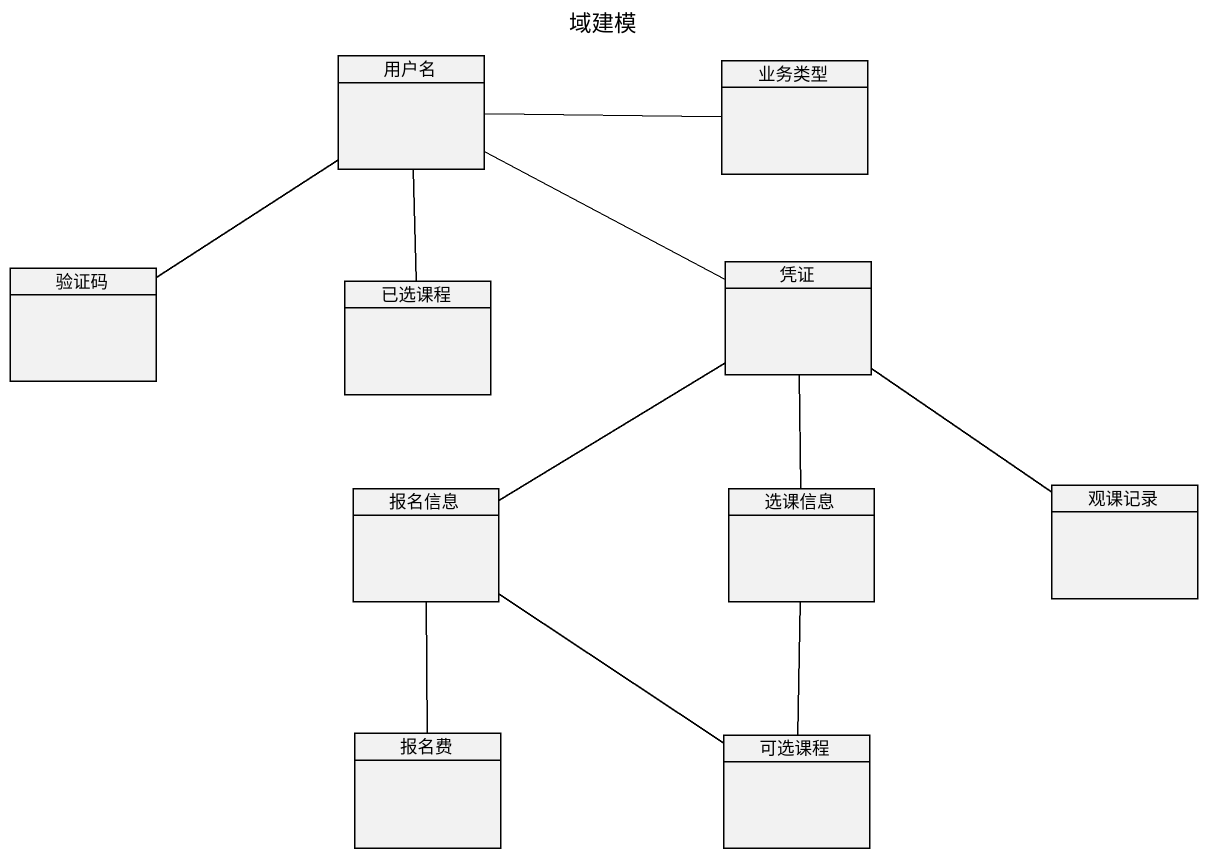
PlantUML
@startuml
title 域建模
hide circle
hide empty members
class 用户名
class 业务类型
class 验证码
class 已选课程
class 凭证
class 报名信息
class 选课信息
class 观课记录
class 报名费
class 可选课程
用户名 -right- 业务类型
用户名 -- 验证码
用户名 -- 已选课程
用户名 -right- 凭证
凭证 -- 报名信息
凭证 -- 选课信息
凭证 -- 观课记录
报名信息 -- 报名费
可选课程 -up- 报名信息
可选课程 -up- 选课信息
@enduml
